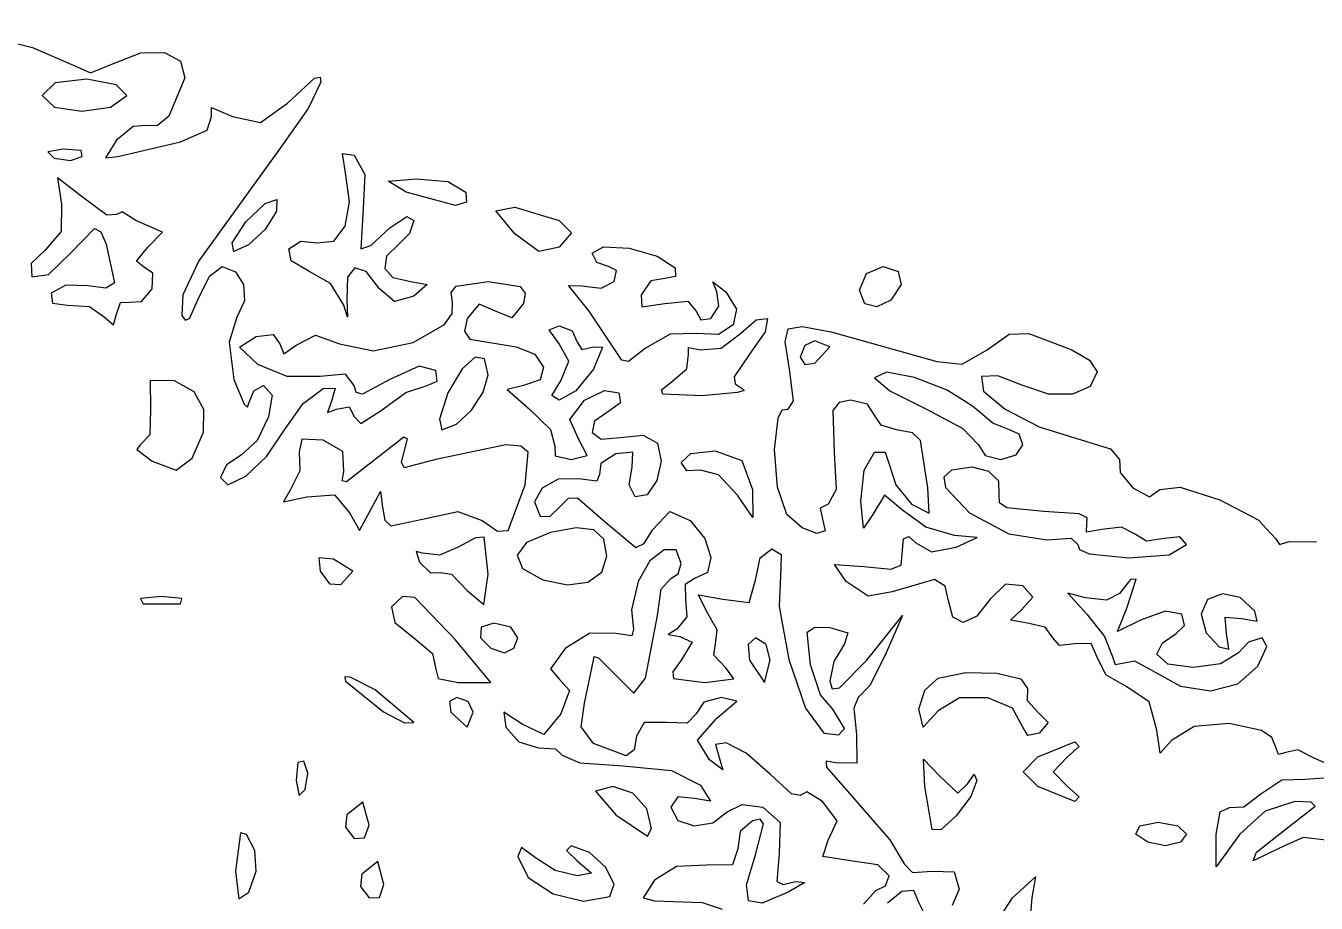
# Model space of a CAD drawing. Extents: x 0 to 282, y 0 to 282.
# Drawn here: x 150.25 to 180.88, y 20.16 to 40.99 of the extents above; entities that cross this region are included whole.
import ezdxf

# ---------------------------------------------------------------- set-up
doc = ezdxf.new("R2010")
doc.units = 0

msp = doc.modelspace()

# ---------------------------------------------------------------- linework, layer by layer
at = {"layer": 'Layer 1'}
for p, q in [((148.343073, 40.992517), (150.406825, 40.476579)), ((150.406825, 40.476579), (151.412243, 40.040016)), ((152.364744, 40.110571), (152.981003, 40.353106)), ((152.981003, 40.353106), (153.537732, 40.357516)), ((153.537732, 40.357516), (153.922481, 40.150259)), ((153.922481, 40.150259), (154.022804, 39.757793)), ((151.412243, 40.040016), (151.78266, 39.876856)), ((151.78266, 39.876856), (152.364744, 40.110571)), ((150.940268, 39.634562), (150.635999, 39.3347)), ((151.694329, 39.722756), (150.940268, 39.634562)), ((152.395476, 39.594874), (151.694329, 39.722756)), ((152.64683, 39.3347), (152.395476, 39.594874)), ((154.022804, 39.757793), (153.643568, 38.849389)), ((156.456976, 39.15807), (157.098593, 39.745667)), ((157.250728, 39.65196), (156.953071, 39.029086)), ((157.098593, 39.745667), (157.233365, 39.774468)), ((157.233365, 39.774468), (157.250728, 39.65196)), ((150.635999, 39.3347), (150.636, 39.3347)), ((150.636, 39.3347), (150.925389, 39.056887)), ((152.258228, 39.056887), (152.64683, 39.3347)), ((150.925389, 39.056887), (151.575272, 38.964283)), ((151.575272, 38.964283), (152.258228, 39.056887)), ((154.657807, 38.84057), (154.653398, 39.052237)), ((154.653398, 39.052237), (155.151696, 38.84057)), ((155.817565, 38.69505), (156.456976, 39.15807)), ((156.953071, 39.029086), (156.245309, 38.02918)), ((153.105581, 38.628903), (152.792491, 38.598035)), ((153.36796, 38.616775), (153.105581, 38.628903)), ((153.643568, 38.849389), (153.36796, 38.616775)), ((154.551974, 38.51425), (154.657807, 38.84057)), ((155.151696, 38.84057), (155.817565, 38.69505)), ((152.792491, 38.598035), (152.400025, 38.276125)), ((153.916973, 38.240847), (154.551974, 38.51425)), ((151.129667, 38.064767), (150.772479, 37.998621)), ((150.772479, 37.998621), (150.918, 37.8531)), ((151.55741, 38.029489), (151.129667, 38.064767)), ((151.588278, 37.888378), (151.55741, 38.029489)), ((152.400025, 38.276125), (152.139852, 37.857202)), ((152.435303, 37.888069), (153.916973, 38.240847)), ((156.245309, 38.02918), (154.357948, 35.409805)), ((150.918, 37.8531), (151.306056, 37.791364)), ((150.918, 37.8531), (150.918, 37.8531)), ((151.306056, 37.791364), (151.588278, 37.888378)), ((152.139852, 37.857202), (152.435303, 37.888069)), ((157.832903, 37.499993), (157.766757, 37.963014)), ((157.766757, 37.963014), (158.04457, 37.923327)), ((158.04457, 37.923327), (158.295924, 37.460306)), ((151.624166, 36.900614), (151.002395, 37.385683)), ((151.002395, 37.385683), (151.094999, 36.759503)), ((157.931571, 36.809318), (157.832903, 37.499993)), ((158.295924, 37.460306), (158.256237, 36.653327)), ((158.846574, 37.305961), (159.525672, 37.358878)), ((159.278727, 37.041378), (158.846574, 37.305961)), ((159.525672, 37.358878), (160.266504, 37.292732)), ((160.266504, 37.292732), (160.689842, 37.041378)), ((152.170972, 36.494919), (151.624166, 36.900614)), ((155.469025, 36.335823), (155.932046, 36.772386)), ((155.932046, 36.772386), (156.209859, 36.86499)), ((156.209859, 36.86499), (156.201039, 36.591587)), ((157.828493, 36.234399), (157.931571, 36.809318)), ((160.447302, 36.723878), (159.278727, 37.041378)), ((160.712437, 36.803253), (160.447302, 36.723878)), ((160.689837, 37.041378), (160.712437, 36.803253)), ((160.689842, 37.041378), (160.689837, 37.041378)), ((151.095, 36.7595), (151.08618, 36.106861)), ((151.094999, 36.759503), (151.095, 36.7595)), ((152.400278, 36.512558), (152.170972, 36.494919)), ((152.536979, 36.574294), (152.400278, 36.512558)), ((152.858889, 36.371447), (152.536979, 36.574294)), ((156.201039, 36.591587), (155.927637, 36.159434)), ((158.256237, 36.653323), (158.20332, 35.696413)), ((158.256237, 36.653327), (158.256237, 36.653323)), ((158.891237, 36.194712), (159.292522, 36.468115)), ((159.292522, 36.468115), (159.455682, 36.371101)), ((161.404514, 36.595997), (161.854307, 36.688601)), ((161.854307, 36.053601), (161.404514, 36.595997)), ((161.854307, 36.688601), (162.912637, 36.371101)), ((151.306667, 35.595335), (151.875521, 36.177419)), ((151.875521, 36.177419), (152.026003, 36.101351)), ((153.493889, 36.089225), (152.858889, 36.371447)), ((155.142705, 35.837524), (155.469025, 36.335823)), ((155.927637, 36.159434), (155.530761, 35.789017)), ((155.927637, 36.159434), (155.927637, 36.159434)), ((157.560051, 35.877762), (157.828493, 36.234399)), ((158.43483, 35.775238), (158.891237, 36.194712)), ((159.455682, 36.371101), (159.358668, 36.06242)), ((162.912637, 36.371101), (163.203679, 36.080059)), ((162.912637, 36.371101), (162.912637, 36.371101)), ((151.08618, 36.106861), (150.706944, 35.66589)), ((152.026003, 36.101351), (152.153334, 35.807002)), ((153.141111, 35.736447), (153.493889, 36.089225)), ((156.492347, 35.700822), (156.774569, 35.877211)), ((156.774569, 35.877211), (157.162625, 35.841933)), ((157.162625, 35.841933), (157.560051, 35.877762)), ((159.358668, 36.06242), (159.102904, 35.806656)), ((162.423158, 35.630267), (161.854307, 36.053601)), ((163.203679, 36.080059), (162.912637, 35.736101)), ((150.706944, 35.66589), (150.376215, 35.34839)), ((150.78191, 35.088216), (151.306667, 35.595335)), ((152.153334, 35.807002), (152.351771, 34.889778)), ((152.876528, 35.401308), (153.141111, 35.736447)), ((155.186803, 35.630267), (155.142705, 35.837524)), ((155.530761, 35.789017), (155.186803, 35.630267)), ((156.549673, 35.40978), (156.492347, 35.700822)), ((158.20332, 35.696413), (158.43483, 35.775238)), ((159.102904, 35.806656), (158.809657, 35.520024)), ((162.912637, 35.736101), (162.423158, 35.630267)), ((163.688675, 35.594992), (163.957667, 35.74823)), ((163.803327, 35.370096), (163.688675, 35.594992)), ((163.957667, 35.74823), (164.570618, 35.709644)), ((164.570618, 35.709644), (165.236488, 35.525538)), ((150.376215, 35.34839), (150.389444, 35.03089)), ((153.035278, 35.277836), (152.876528, 35.401308)), ((153.260174, 35.119085), (153.035278, 35.277836)), ((154.357948, 35.409805), (153.973199, 34.606132)), ((154.609298, 35.048203), (154.90475, 35.277508)), ((154.90475, 35.277508), (155.222802, 35.154587)), ((156.950958, 35.171655), (156.549673, 35.40978)), ((158.057799, 35.246621), (157.885268, 35.021173)), ((158.329548, 35.161183), (158.057799, 35.246621)), ((158.809657, 35.520024), (158.767764, 35.233392)), ((158.767764, 35.233392), (158.963997, 35.012906)), ((164.076731, 35.277492), (163.803327, 35.370096)), ((164.266349, 35.180478), (164.076731, 35.277492)), ((165.236488, 35.525538), (165.664235, 35.242214)), ((165.664235, 35.242214), (165.664237, 35.242212)), ((165.664237, 35.242212), (165.673056, 35.039364)), ((170.202019, 35.11433), (170.603304, 35.27749)), ((170.603304, 35.27749), (170.960491, 35.158427)), ((150.389444, 35.03089), (150.78191, 35.088216)), ((153.246945, 34.748669), (153.260174, 35.119085)), ((154.340305, 34.501396), (154.609298, 35.048203)), ((155.222802, 35.154587), (155.411869, 34.849764)), ((157.480125, 34.871794), (156.950958, 35.171655)), ((157.885268, 35.021173), (157.86818, 34.501377)), ((158.644292, 34.748322), (158.329548, 35.161183)), ((158.963997, 35.012906), (159.385126, 34.924711)), ((159.385126, 34.924711), (159.777591, 34.854155)), ((160.465418, 34.810067), (161.219481, 34.924719)), ((161.219481, 34.924719), (161.986773, 34.805657)), ((163.90916, 34.765964), (164.217842, 34.924714)), ((164.217842, 34.924714), (164.266349, 35.180478)), ((165.082152, 34.933531), (164.852847, 34.607211)), ((165.417292, 34.995267), (165.082152, 34.933531)), ((165.673056, 35.039364), (165.417292, 34.995267)), ((170.038859, 34.713045), (170.202019, 35.11433)), ((170.960491, 35.158427), (171.026638, 34.854156)), ((151.196423, 34.836863), (150.848055, 34.642835)), ((150.848055, 34.642835), (150.883333, 34.40912)), ((151.73, 34.819224), (151.196423, 34.836863)), ((152.148373, 34.765203), (151.73, 34.819224)), ((152.351771, 34.889778), (152.148373, 34.765203)), ((152.995591, 34.444398), (153.246945, 34.748669)), ((155.411869, 34.849764), (155.435571, 34.458951)), ((157.797625, 34.360266), (157.480125, 34.871794)), ((158.99707, 34.448461), (158.644292, 34.748322)), ((159.777591, 34.854155), (159.455681, 34.571933)), ((160.341395, 34.656829), (160.465418, 34.810067)), ((160.372814, 34.43083), (160.341395, 34.656829)), ((161.986773, 34.805657), (162.102528, 34.641946)), ((162.102528, 34.641946), (162.066148, 34.395552)), ((163.618119, 34.219158), (163.133049, 34.82329)), ((163.133049, 34.82329), (163.44173, 34.818881)), ((163.44173, 34.818881), (163.90916, 34.765964)), ((166.652015, 34.677766), (166.55941, 34.915891)), ((166.55941, 34.915891), (166.863682, 34.677766)), ((166.700522, 34.333807), (166.652015, 34.677766)), ((166.863682, 34.677766), (167.120548, 34.265457)), ((170.163433, 34.392788), (170.038859, 34.713045)), ((171.026637, 34.854156), (170.782999, 34.47988)), ((171.026638, 34.854156), (171.026637, 34.854156)), ((150.883333, 34.40912), (151.236111, 34.360613)), ((151.236111, 34.360613), (151.756459, 34.325335)), ((151.756459, 34.325335), (152.118056, 34.078391)), ((152.400278, 34.148947), (152.492882, 34.42235)), ((152.492882, 34.42235), (152.717778, 34.431169)), ((152.717778, 34.431169), (152.995591, 34.444398)), ((153.973199, 34.606132), (153.952249, 34.11334)), ((154.133048, 34.042785), (154.340305, 34.501396)), ((155.435571, 34.458951), (155.257528, 34.078058)), ((157.885819, 34.073634), (157.797625, 34.360266)), ((157.86818, 34.501377), (157.885819, 34.073634)), ((159.455681, 34.571933), (158.99707, 34.448461)), ((160.37192, 34.164111), (160.372814, 34.43083)), ((161.007814, 34.382323), (160.725592, 34.042774)), ((161.39587, 34.219163), (161.007814, 34.382323)), ((162.066148, 34.395552), (161.783925, 34.056004)), ((164.852847, 34.607211), (164.870486, 34.316169)), ((164.870486, 34.316169), (165.417292, 34.395544)), ((165.417292, 34.395544), (165.959688, 34.45287)), ((165.959688, 34.45287), (166.158126, 34.219155)), ((166.510904, 34.042766), (166.700522, 34.333807)), ((170.453372, 34.320579), (170.163433, 34.392788)), ((170.782999, 34.47988), (170.453372, 34.320579)), ((152.118056, 34.078391), (152.325313, 33.888773)), ((152.325313, 33.888773), (152.400278, 34.148947)), ((153.952249, 34.11334), (154.027766, 34.005302)), ((154.027766, 34.005302), (154.133048, 34.042785)), ((155.257528, 34.078058), (155.076729, 33.482746)), ((160.187058, 33.90442), (160.37192, 34.164111)), ((160.725592, 34.042774), (160.664407, 33.739606)), ((161.783925, 34.056004), (161.39587, 34.219163)), ((164.394231, 33.054988), (163.618119, 34.219158)), ((166.158126, 34.219155), (166.268369, 34.011898)), ((166.268369, 34.011898), (166.510904, 34.042766)), ((167.120548, 34.265457), (167.040071, 33.892836)), ((167.21686, 33.689989), (167.587277, 34.011898)), ((167.587277, 34.011898), (167.85186, 34.042767)), ((167.85186, 34.042767), (167.798943, 33.725267)), ((159.442366, 33.47392), (160.187058, 33.90442)), ((160.664407, 33.739606), (160.791738, 33.548885)), ((162.674269, 33.773777), (162.912394, 33.866381)), ((162.912394, 33.443047), (162.674269, 33.773777)), ((162.912394, 33.866381), (163.216665, 33.751729)), ((163.216665, 33.751729), (163.335728, 33.478325)), ((167.040071, 33.892836), (166.69501, 33.665735)), ((167.798943, 33.725267), (167.428526, 33.1961)), ((168.27727, 33.492114), (168.345621, 33.800243)), ((168.345621, 33.800243), (168.678555, 33.850404)), ((168.678555, 33.850404), (169.368677, 33.725278)), ((169.368677, 33.725278), (171.873397, 33.019722)), ((155.076729, 33.482746), (155.186973, 32.596388)), ((155.323677, 33.363678), (155.716143, 33.619441)), ((155.716143, 33.619441), (156.117428, 33.663539)), ((156.117428, 33.663539), (156.280588, 33.443052)), ((156.280588, 33.443052), (156.368782, 33.200518)), ((156.368782, 33.200518), (156.668644, 33.407775)), ((156.668644, 33.407775), (157.127256, 33.650309)), ((157.127256, 33.650309), (157.691704, 33.443052)), ((157.691704, 33.443052), (158.492621, 33.274932)), ((158.492621, 33.274932), (159.442366, 33.47392)), ((160.791738, 33.548885), (161.889762, 33.372496)), ((163.141699, 33.028533), (162.912394, 33.443047)), ((163.335727, 33.478325), (163.450379, 33.306346)), ((163.335728, 33.478325), (163.335727, 33.478325)), ((165.545173, 33.672349), (164.958676, 33.33721)), ((166.158126, 33.689988), (165.545173, 33.672349)), ((166.69501, 33.665735), (166.158126, 33.689988)), ((166.753838, 33.337211), (167.21686, 33.689989)), ((168.380899, 32.843333), (168.27727, 33.492114)), ((168.738243, 33.399303), (168.628, 33.1259)), ((168.980778, 33.513956), (168.738243, 33.399303)), ((169.333556, 33.372845), (168.980778, 33.513956)), ((173.072847, 33.301944), (173.593195, 33.667951)), ((173.593195, 33.667951), (174.060625, 33.69)), ((174.060625, 33.69), (175.083685, 33.301944)), ((155.751421, 32.949163), (155.323677, 33.363678)), ((160.915228, 33.125869), (160.609303, 32.851363)), ((161.135163, 33.082874), (160.915228, 33.125869)), ((161.889762, 33.372496), (162.334042, 33.199415)), ((162.334042, 33.199415), (162.533582, 32.887427)), ((163.450379, 33.306346), (163.723783, 33.372492)), ((163.723783, 33.372492), (163.935449, 33.359263)), ((163.935449, 33.359263), (163.723783, 32.843325)), ((164.958676, 33.33721), (164.557391, 33.024119)), ((165.942449, 32.847731), (165.982137, 33.1961)), ((165.982137, 33.1961), (165.977727, 33.35485)), ((165.977727, 33.35485), (166.264359, 33.301933)), ((166.264359, 33.301933), (166.753838, 33.337211)), ((167.428527, 33.1961), (167.062519, 32.658113)), ((167.428526, 33.1961), (167.428527, 33.1961)), ((168.628, 33.1259), (168.738243, 32.949511)), ((168.628, 33.1259), (168.628, 33.1259)), ((168.980778, 32.984789), (169.333556, 33.372845)), ((172.47312, 32.962395), (173.072847, 33.301944)), ((175.083685, 33.301944), (175.502609, 33.050589)), ((156.452569, 32.662532), (155.751421, 32.949163)), ((159.583472, 32.913886), (158.891147, 32.596385)), ((159.984757, 32.808052), (159.583472, 32.913886)), ((160.011215, 32.552288), (159.984757, 32.808052)), ((160.609303, 32.851363), (160.266998, 32.279201)), ((161.219499, 32.702535), (161.135163, 33.082874)), ((162.533582, 32.887427), (162.455309, 32.588668)), ((162.947671, 32.561102), (163.141699, 33.028533)), ((163.723783, 32.843325), (163.304858, 32.327387)), ((164.557391, 33.024119), (164.394231, 33.054988)), ((165.558803, 32.525822), (165.942449, 32.847731)), ((168.469093, 32.089269), (168.380899, 32.843333)), ((168.738243, 32.949511), (168.980778, 32.984789)), ((171.873397, 33.019722), (172.47312, 32.962395)), ((175.502609, 33.050589), (175.683408, 32.772777)), ((153.775444, 32.561383), (153.20218, 32.570202)), ((153.20218, 32.570202), (153.210999, 31.891105)), ((154.243426, 32.304514), (153.775444, 32.561383)), ((155.186973, 32.596388), (155.429507, 32.009895)), ((157.233091, 32.666941), (156.452569, 32.662532)), ((157.837223, 32.719858), (157.233091, 32.666941)), ((158.04448, 32.455274), (157.837223, 32.719858)), ((158.891147, 32.596385), (158.242917, 32.248017)), ((159.77309, 32.455274), (160.011215, 32.552288)), ((161.108154, 32.290225), (161.219499, 32.702535)), ((162.455309, 32.588668), (162.066151, 32.455273)), ((162.731595, 32.212734), (162.947671, 32.561102)), ((165.337211, 32.352189), (165.558803, 32.525822)), ((167.062519, 32.658113), (167.086222, 32.491646)), ((167.086222, 32.491646), (167.252138, 32.384711)), ((170.676425, 32.765393), (170.391999, 32.632)), ((170.391999, 32.632), (170.392, 32.632)), ((170.392, 32.632), (170.758007, 32.327729)), ((171.344497, 32.640818), (170.676425, 32.765393)), ((172.118402, 32.344265), (171.344497, 32.640818)), ((173.319795, 32.680173), (172.93174, 32.666944)), ((172.93174, 32.666944), (172.982451, 32.321332)), ((173.919518, 32.455277), (173.319795, 32.680173)), ((175.683408, 32.772777), (175.516941, 32.425511)), ((154.476591, 31.882281), (154.243426, 32.304514)), ((155.539751, 32.031943), (155.663223, 32.322986)), ((155.663223, 32.322986), (155.892529, 32.455277)), ((155.892529, 32.455277), (156.09262, 32.225972)), ((156.09262, 32.225972), (156.011591, 31.705624)), ((156.831805, 32.023121), (157.303646, 32.384718)), ((157.303646, 32.384718), (157.594687, 32.389128)), ((157.594687, 32.389128), (157.515313, 32.102496)), ((158.092435, 32.283846), (158.04448, 32.455274)), ((158.242917, 32.248017), (158.092435, 32.283846)), ((158.67948, 31.855551), (159.265973, 32.287705)), ((159.265973, 32.287705), (159.77309, 32.455274)), ((160.267, 32.2792), (160.064153, 31.653019)), ((160.266998, 32.279201), (160.267, 32.2792)), ((160.831444, 31.864686), (161.108154, 32.290225)), ((162.066151, 32.455273), (161.673685, 32.358259)), ((161.673685, 32.358259), (162.207262, 31.890828)), ((162.912394, 32.102491), (162.731595, 32.212734)), ((163.304858, 32.327387), (162.912394, 32.102491)), ((163.512541, 32.102495), (163.984381, 32.336211)), ((163.984381, 32.336211), (164.32393, 32.278884)), ((164.32393, 32.278884), (164.363617, 32.040759)), ((165.373591, 32.248009), (165.337211, 32.352189)), ((166.299637, 32.208322), (165.373591, 32.248009)), ((167.146304, 32.283287), (166.299637, 32.208322)), ((167.301747, 32.332345), (167.146304, 32.283287)), ((167.252138, 32.384711), (167.301747, 32.332345)), ((170.758007, 32.327729), (171.62672, 31.891166)), ((172.720329, 31.961722), (172.118402, 32.344265)), ((172.982451, 32.321332), (173.496184, 31.886423)), ((174.522548, 32.246917), (173.919518, 32.455277)), ((175.092505, 32.243609), (174.522548, 32.246917)), ((175.516941, 32.425511), (175.092505, 32.243609)), ((153.211, 31.8911), (153.193361, 31.282558)), ((153.210999, 31.891105), (153.211, 31.8911)), ((154.465015, 31.340987), (154.476591, 31.882281)), ((155.429507, 32.009895), (155.509434, 31.936583)), ((155.509434, 31.936583), (155.539751, 32.031943)), ((156.386423, 31.39694), (156.831805, 32.023121)), ((157.515313, 32.102496), (157.409479, 31.811455)), ((157.409479, 31.811455), (157.621146, 31.890829)), ((157.621146, 31.890829), (157.925417, 31.948156)), ((157.925417, 31.948156), (158.04448, 31.71444)), ((160.47536, 31.531752), (160.831444, 31.864686)), ((162.207262, 31.890828), (162.705561, 31.410169)), ((163.164173, 31.643884), (163.512541, 32.102495)), ((164.363617, 32.040759), (164.112263, 31.85555)), ((168.106945, 31.678065), (168.206646, 31.875813)), ((168.206646, 31.875813), (168.345621, 31.890832)), ((168.345621, 31.890832), (168.469093, 32.089269)), ((169.553334, 32.048477), (169.408365, 31.855552)), ((169.827288, 32.102497), (169.553334, 32.048477)), ((170.228573, 32.005483), (169.827288, 32.102497)), ((170.391733, 31.749719), (170.228573, 32.005483)), ((171.62672, 31.891166), (172.495434, 31.428145)), ((173.200989, 31.560437), (172.720329, 31.961722)), ((173.496184, 31.886423), (174.300959, 31.471357)), ((156.011591, 31.705624), (155.738739, 31.145588)), ((158.04448, 31.71444), (158.20323, 31.546871)), ((158.20323, 31.546871), (158.67948, 31.855551)), ((160.064153, 31.653019), (160.125889, 31.397255)), ((163.37143, 31.185272), (163.164173, 31.643884)), ((163.749012, 31.602543), (163.693339, 31.339613)), ((164.112263, 31.85555), (163.749012, 31.602543)), ((168.023711, 30.929515), (168.106945, 31.678065)), ((169.408365, 31.855552), (169.439232, 30.867777)), ((170.550484, 31.507184), (170.391733, 31.749719)), ((173.602274, 31.397277), (173.200989, 31.560437)), ((153.193361, 31.282558), (152.964055, 31.044433)), ((154.198778, 30.726933), (154.465015, 31.340987)), ((155.970803, 30.774067), (156.386423, 31.39694)), ((160.125889, 31.397255), (160.47536, 31.531752)), ((162.705561, 31.410169), (162.806985, 31.008883)), ((163.693339, 31.339613), (163.908864, 31.175902)), ((164.359208, 31.22055), (164.906014, 31.269057)), ((164.906014, 31.269057), (165.241153, 31.079439)), ((170.9209, 31.396941), (170.550484, 31.507184)), ((171.295727, 31.326385), (170.9209, 31.396941)), ((171.485345, 31.149996), (171.295727, 31.326385)), ((172.495434, 31.428145), (172.86144, 31.044499)), ((173.82717, 31.300263), (173.602274, 31.397277)), ((173.919774, 31.044499), (173.82717, 31.300263)), ((174.300959, 31.471357), (175.2248, 31.185274)), ((152.964055, 31.044433), (152.88027, 30.92978)), ((155.738739, 31.145588), (155.363362, 30.797217)), ((156.796329, 31.181191), (156.739002, 30.868101)), ((157.303447, 31.150323), (156.796329, 31.181191)), ((157.775287, 30.88574), (157.303447, 31.150323)), ((159.221677, 31.225288), (158.53817, 30.691711)), ((159.307116, 31.182845), (159.221677, 31.225288)), ((159.243726, 30.938656), (159.307116, 31.182845)), ((161.64262, 31.044489), (159.98456, 30.691711)), ((161.997051, 31.009763), (161.64262, 31.044489)), ((162.176196, 30.87251), (161.997051, 31.009763)), ((162.806985, 31.008883), (162.815804, 30.783988)), ((163.574277, 30.792807), (163.37143, 31.185272)), ((163.908864, 31.175902), (164.359208, 31.22055)), ((165.241153, 31.079439), (165.332103, 30.657759)), ((171.661734, 30.021106), (171.485345, 31.149996)), ((172.86144, 31.044499), (173.02019, 30.788735)), ((173.761024, 30.801964), (173.919774, 31.044499)), ((175.2248, 31.185274), (175.996501, 30.951558)), ((175.996501, 30.951558), (176.212578, 30.691385)), ((152.88027, 30.92978), (153.246277, 30.656377)), ((153.246277, 30.656377), (153.815132, 30.440301)), ((153.815132, 30.440301), (154.198778, 30.726933)), ((155.363362, 30.797217), (155.010584, 30.572322)), ((155.469195, 30.303328), (155.970803, 30.774067)), ((156.739002, 30.868101), (156.739, 30.8681)), ((156.739, 30.8681), (156.752229, 30.427127)), ((157.797336, 30.409489), (157.775287, 30.88574)), ((158.53817, 30.691711), (157.863482, 30.166954)), ((159.166005, 30.63218), (159.243726, 30.938656)), ((159.98456, 30.691711), (159.230497, 30.497684)), ((162.101231, 30.091988), (162.176196, 30.87251)), ((162.815804, 30.783988), (163.195041, 30.691383)), ((163.195041, 30.691383), (163.574277, 30.792807)), ((164.253374, 30.832495), (163.900596, 30.59878)), ((164.659069, 30.872183), (164.253374, 30.832495)), ((164.64143, 30.514995), (164.659069, 30.872183)), ((165.332103, 30.657759), (165.227924, 30.193084)), ((165.804393, 30.620832), (166.038108, 30.841319)), ((166.038108, 30.841319), (166.615782, 30.903054)), ((166.615782, 30.903054), (167.241962, 30.669339)), ((167.241962, 30.669339), (167.497727, 29.985831)), ((168.092613, 30.035444), (168.023711, 30.929515)), ((169.439232, 30.867777), (169.487739, 29.985833)), ((170.153608, 30.444435), (170.391733, 30.867773)), ((170.391733, 30.867773), (170.647498, 30.872182)), ((170.647498, 30.872182), (170.744511, 30.585551)), ((173.02019, 30.788735), (173.390607, 30.691721)), ((173.390607, 30.691721), (173.761024, 30.801964)), ((176.212578, 30.691385), (176.225807, 30.382704)), ((155.010584, 30.572322), (154.869473, 30.26805)), ((156.752229, 30.427127), (156.527333, 29.986155)), ((157.759302, 30.190657), (157.797336, 30.409489)), ((159.230497, 30.497684), (159.166005, 30.63218)), ((163.865318, 30.338606), (163.803582, 30.179856)), ((163.900596, 30.59878), (163.865318, 30.338606)), ((164.570875, 30.096072), (164.64143, 30.514995)), ((165.941094, 30.426805), (165.804393, 30.620832)), ((166.263004, 30.444443), (165.941094, 30.426805)), ((166.690747, 30.32979), (166.263004, 30.444443)), ((167.144949, 29.84472), (166.690747, 30.32979)), ((170.074233, 29.703603), (170.153608, 30.444435)), ((170.744511, 30.585551), (170.903262, 30.096071)), ((172.226, 30.4447), (172.037967, 30.275063)), ((172.226001, 30.444696), (172.226, 30.4447)), ((172.709969, 30.509739), (172.226001, 30.444696)), ((173.107946, 30.409418), (172.709969, 30.509739)), ((173.347174, 30.176805), (173.107946, 30.409418)), ((176.225807, 30.382704), (176.530078, 30.021107)), ((154.869473, 30.26805), (155.046964, 30.097174)), ((155.046964, 30.097174), (155.469195, 30.303328)), ((157.863482, 30.166954), (157.759302, 30.190657)), ((161.695533, 29.007196), (162.101231, 30.091988)), ((162.885808, 30.228915), (162.502712, 30.016697)), ((163.371429, 30.232773), (162.885808, 30.228915)), ((163.803582, 30.179856), (163.371429, 30.232773)), ((164.711986, 29.809439), (164.570875, 30.096072)), ((165.227924, 30.193084), (164.998067, 29.854086)), ((168.310343, 29.386112), (168.092613, 30.035444)), ((170.903262, 30.096071), (171.273678, 29.63305)), ((172.037967, 30.275063), (172.077723, 30.026878)), ((172.077723, 30.026878), (172.653742, 29.430461)), ((173.354891, 29.844973), (173.347174, 30.176805)), ((177.165078, 29.985829), (177.654558, 30.037092)), ((177.654558, 30.037092), (178.59383, 29.734474)), ((156.527333, 29.986155), (156.364173, 29.686294)), ((156.364173, 29.686294), (156.915389, 29.809766)), ((156.915389, 29.809766), (157.572439, 29.853863)), ((157.572439, 29.853863), (157.938449, 29.42171)), ((158.432338, 29.492266), (158.666053, 29.937648)), ((158.666053, 29.937648), (158.71456, 29.562821)), ((162.502712, 30.016697), (162.324669, 29.692031)), ((162.948095, 29.597773), (163.133304, 29.780226)), ((163.133304, 29.780226), (163.34497, 29.787391)), ((163.34497, 29.787391), (164.006425, 29.209717)), ((164.998067, 29.854086), (164.711986, 29.809439)), ((167.506546, 29.319963), (167.144949, 29.84472)), ((167.497727, 29.985831), (167.506546, 29.319963)), ((167.497727, 29.985831), (167.497727, 29.985831)), ((169.487739, 29.985833), (169.298121, 29.633057)), ((170.629858, 29.849123), (170.356455, 29.386103)), ((171.062011, 29.491936), (170.629858, 29.849123)), ((171.692602, 29.416973), (171.661734, 30.021106)), ((173.361502, 29.665276), (173.354891, 29.844973)), ((176.530078, 30.021107), (176.926953, 29.80503)), ((176.926953, 29.80503), (177.165078, 29.985829)), ((178.59383, 29.734474), (179.506643, 29.266491)), ((157.938449, 29.42171), (158.172165, 29.007196)), ((158.172165, 29.007196), (158.432338, 29.492266)), ((158.71456, 29.562821), (158.76913, 29.255794)), ((159.667061, 29.280599), (160.504908, 29.461398)), ((160.504908, 29.461398), (161.078171, 29.245321)), ((162.324669, 29.692031), (162.454206, 29.350828)), ((162.687921, 29.342009), (162.948095, 29.597773)), ((165.135315, 29.033328), (165.5366, 29.456662)), ((165.5366, 29.456662), (166.01726, 29.244995)), ((169.298121, 29.633057), (169.108503, 29.536043)), ((169.108503, 29.536043), (169.15701, 29.280279)), ((170.135969, 29.068603), (170.074233, 29.703603)), ((171.613224, 29.08624), (171.062011, 29.491936)), ((171.273678, 29.63305), (171.692602, 29.416973)), ((172.653742, 29.430461), (173.580336, 28.926649)), ((173.540095, 29.545111), (173.361502, 29.665276)), ((174.413221, 29.456917), (173.540095, 29.545111)), ((175.255482, 29.40841), (174.413221, 29.456917)), ((158.76913, 29.255794), (158.912998, 29.117439)), ((158.912998, 29.117439), (159.667061, 29.280599)), ((161.078171, 29.245321), (161.446383, 28.99066)), ((162.454206, 29.350828), (162.687921, 29.342009)), ((164.006425, 29.209717), (164.72962, 28.605585)), ((166.01726, 29.244995), (166.36618, 28.821663)), ((168.68076, 29.071919), (168.310343, 29.386112)), ((169.15701, 29.280279), (169.223156, 28.999159)), ((170.356455, 29.386103), (170.135969, 29.068603)), ((175.440139, 29.31305), (175.255482, 29.40841)), ((175.427462, 28.971848), (175.436281, 29.174695)), ((175.436281, 29.174695), (175.440139, 29.31305)), ((179.506643, 29.266491), (179.916748, 28.821659)), ((160.921899, 28.8385), (160.513999, 28.610299)), ((161.131361, 28.848422), (160.921899, 28.8385)), ((161.219555, 27.975299), (161.131361, 28.848422)), ((161.446383, 28.99066), (161.695533, 29.007196)), ((162.701, 28.9631), (162.132697, 28.72718)), ((162.701001, 28.9631), (162.701, 28.9631)), ((163.312301, 29.073343), (162.701001, 28.9631)), ((163.72847, 29.024836), (163.312301, 29.073343)), ((163.966044, 28.80435), (163.72847, 29.024836)), ((164.041561, 28.398655), (163.966044, 28.80435)), ((164.92916, 28.69874), (165.135315, 29.033328)), ((166.36618, 28.821663), (166.50674, 28.371872)), ((169.024719, 28.93632), (168.68076, 29.071919)), ((169.223156, 28.999159), (169.024719, 28.93632)), ((171.02673, 28.186657), (171.084056, 28.808428)), ((171.084056, 28.808428), (171.210285, 28.866306)), ((171.210285, 28.866306), (171.379508, 28.715824)), ((172.296731, 28.892213), (171.613224, 29.08624)), ((172.830308, 28.843706), (172.296731, 28.892213)), ((172.332009, 28.609991), (172.830308, 28.843706)), ((173.580336, 28.926649), (174.48378, 28.78664)), ((174.48378, 28.78664), (175.065863, 28.826327)), ((175.065863, 28.826327), (175.224614, 28.680807)), ((175.789059, 29.033584), (175.427462, 28.971848)), ((176.256491, 29.086501), (175.789059, 29.033584)), ((176.565171, 28.927751), (176.256491, 29.086501)), ((176.851803, 28.755772), (176.565171, 28.927751)), ((177.270727, 28.821918), (176.851803, 28.755772)), ((177.641144, 28.857196), (177.270727, 28.821918)), ((177.799894, 28.680807), (177.641144, 28.857196)), ((179.916748, 28.821659), (180.009352, 28.680548)), ((159.667333, 28.469189), (159.512993, 28.508876)), ((159.512993, 28.508876), (159.596777, 28.257522)), ((160.514, 28.6103), (160.064208, 28.420682)), ((160.513999, 28.610299), (160.514, 28.6103)), ((162.132697, 28.72718), (161.911661, 28.425114)), ((164.72962, 28.605585), (164.92916, 28.69874)), ((165.400356, 28.552976), (165.061908, 28.286739)), ((165.685886, 28.548015), (165.400356, 28.552976)), ((165.806051, 28.222247), (165.685886, 28.548015)), ((167.684135, 28.363055), (167.957539, 28.574721)), ((167.957539, 28.574721), (168.182435, 28.43802)), ((171.379508, 28.715824), (171.749925, 28.504157)), ((171.749925, 28.504157), (172.332009, 28.609991)), ((175.224614, 28.680807), (175.258238, 28.556784)), ((175.258238, 28.556784), (175.493608, 28.455911)), ((177.389792, 28.429453), (177.799894, 28.680807)), ((180.009352, 28.680548), (180.234248, 28.751103)), ((180.234248, 28.751103), (180.891297, 28.737874)), ((157.5505, 28.328123), (157.206542, 28.358991)), ((157.206542, 28.358991), (157.233, 28.045901)), ((158.009112, 28.041491), (157.5505, 28.328123)), ((159.596777, 28.257522), (159.856951, 28.001758)), ((160.064208, 28.420682), (159.667333, 28.469189)), ((161.911661, 28.425114), (162.041197, 28.109818)), ((163.918639, 28.017765), (164.041561, 28.398655)), ((165.061908, 28.286739), (164.782991, 27.798913)), ((165.735495, 27.979712), (165.806051, 28.222247)), ((166.50674, 28.371872), (166.429018, 28.014686)), ((167.569483, 27.833887), (167.684135, 28.363055)), ((168.182435, 28.43802), (168.169206, 28.11611)), ((169.721451, 27.798601), (169.443639, 28.199886)), ((169.443639, 28.199886), (170.144785, 28.151379)), ((170.784195, 28.089643), (171.02673, 28.186657)), ((175.493608, 28.455911), (176.424064, 28.363307)), ((176.424064, 28.363307), (177.389792, 28.429453)), ((157.233, 28.045901), (157.233, 28.0459)), ((157.233, 28.0459), (157.453486, 27.741629)), ((157.726889, 27.7284), (158.009112, 28.041491)), ((159.856951, 28.001758), (160.090666, 28.010577)), ((160.090666, 28.010577), (160.35525, 27.970889)), ((160.35525, 27.970889), (160.725666, 27.587243)), ((161.118132, 27.252104), (161.219555, 27.975299)), ((162.041197, 28.109818), (162.524611, 27.83421)), ((163.587357, 27.785703), (163.918639, 28.017765)), ((165.559106, 27.869469), (165.735495, 27.979712)), ((166.429018, 28.014686), (166.123093, 27.869165)), ((168.169206, 28.11611), (168.130621, 27.206604)), ((170.144785, 28.151379), (170.784195, 28.089643)), ((157.453486, 27.741629), (157.726889, 27.7284)), ((160.725666, 27.587243), (161.118132, 27.252104)), ((162.524611, 27.83421), (163.103939, 27.719006)), ((163.103939, 27.719006), (163.587357, 27.785703)), ((164.783, 27.7989), (164.62425, 27.128622)), ((164.782991, 27.798913), (164.783, 27.7989)), ((165.241606, 26.987524), (165.33421, 27.613704)), ((165.33421, 27.613704), (165.559106, 27.869469)), ((166.123093, 27.869165), (165.898197, 27.728054)), ((165.898197, 27.728054), (165.911426, 27.375276)), ((167.419552, 27.300311), (167.569483, 27.833887)), ((170.241797, 27.450232), (169.721451, 27.798601)), ((171.816072, 27.842698), (170.815061, 27.551656)), ((172.070183, 27.690562), (171.816072, 27.842698)), ((172.155621, 27.339989), (172.070183, 27.690562)), ((173.504997, 27.732454), (173.143399, 27.375267)), ((173.919511, 27.692767), (173.504997, 27.732454)), ((174.153227, 27.423773), (173.919511, 27.692767)), ((176.473721, 27.843572), (176.212996, 27.516699)), ((176.389385, 27.163921), (176.605462, 27.856249)), ((176.605462, 27.856249), (176.473721, 27.843572)), ((153.458334, 27.446089), (152.968855, 27.397582)), ((152.968855, 27.397582), (153.035, 27.2697)), ((153.035, 27.2697), (153.916945, 27.2697)), ((153.035, 27.2697), (153.035, 27.2697)), ((153.952223, 27.397582), (153.458334, 27.446089)), ((153.916945, 27.2697), (153.952223, 27.397582)), ((159.187825, 27.445046), (158.925996, 27.199204)), ((159.486034, 27.41969), (159.187825, 27.445046)), ((160.442946, 26.423092), (159.486034, 27.41969)), ((165.911426, 27.375276), (165.937884, 26.956353)), ((166.405315, 27.093054), (166.215697, 27.48552)), ((166.215697, 27.48552), (166.793371, 27.375276)), ((166.793371, 27.375276), (167.419552, 27.300311)), ((170.815061, 27.551656), (170.241797, 27.450232)), ((172.255391, 26.948626), (172.155621, 27.339989)), ((173.143399, 27.375267), (172.825348, 26.972879)), ((173.884233, 27.128322), (174.153227, 27.423773)), ((175.401611, 27.410867), (174.982687, 27.52111)), ((174.982687, 27.52111), (175.436889, 27.022811)), ((175.89991, 27.35795), (175.401611, 27.410867)), ((176.213, 27.5167), (175.89991, 27.35795)), ((176.212996, 27.516699), (176.213, 27.5167)), ((178.301829, 27.371168), (178.153001, 27.022799)), ((178.655709, 27.507869), (178.301829, 27.371168)), ((179.075735, 27.419675), (178.655709, 27.507869)), ((179.423001, 27.093355), (179.075735, 27.419675)), ((158.925996, 27.199204), (158.926, 27.1992)), ((158.926, 27.1992), (159.005375, 26.828783)), ((164.62425, 27.128622), (164.677167, 26.67001)), ((164.959384, 25.505854), (165.241606, 26.987524)), ((166.656669, 26.652081), (166.405315, 27.093054)), ((168.130621, 27.206604), (168.363234, 25.946525)), ((170.215322, 25.928877), (171.061989, 26.987207)), ((171.061989, 26.987207), (170.638655, 26.034706)), ((172.825348, 26.972879), (172.503989, 26.828461)), ((173.62406, 26.876967), (173.884233, 27.128322)), ((175.436889, 27.022811), (175.855813, 26.489234)), ((176.164489, 26.612706), (176.389385, 27.163921)), ((177.293378, 27.097775), (176.706885, 26.881699)), ((177.694663, 27.02281), (177.293378, 27.097775)), ((177.756399, 26.753817), (177.694663, 27.02281)), ((178.153, 27.0228), (178.272063, 26.581828)), ((178.153001, 27.022799), (178.153, 27.0228)), ((179.475918, 26.85964), (179.423001, 27.093355)), ((159.005375, 26.828783), (159.455167, 26.458366)), ((161.056229, 26.714064), (161.043, 26.4583)), ((161.3605, 26.811078), (161.056229, 26.714064)), ((161.761785, 26.714064), (161.3605, 26.811078)), ((161.924945, 26.4583), (161.761785, 26.714064)), ((164.677167, 26.67001), (164.637479, 26.51126)), ((165.699759, 26.66972), (165.496912, 26.541839)), ((165.937884, 26.956353), (165.699759, 26.66972)), ((166.616982, 26.316942), (166.656669, 26.652081)), ((168.7998, 26.594746), (168.978945, 26.711053)), ((168.978945, 26.711053), (169.333377, 26.704989)), ((169.333377, 26.704989), (169.76112, 26.577107)), ((172.503989, 26.828461), (172.255391, 26.948626)), ((174.025344, 26.810822), (173.62406, 26.876967)), ((174.444269, 26.713808), (174.025344, 26.810822)), ((174.625067, 26.458044), (174.444269, 26.713808)), ((176.706885, 26.881699), (176.164489, 26.612706)), ((177.553552, 26.564199), (177.756399, 26.753817)), ((178.752723, 26.564188), (178.717445, 26.952244)), ((178.717445, 26.952244), (179.105501, 26.916966)), ((179.105501, 26.916966), (179.475918, 26.85964)), ((159.455167, 26.458366), (159.904959, 26.087949)), ((161.289613, 25.400032), (160.442946, 26.423092)), ((161.043, 26.4583), (161.285535, 26.215765)), ((161.043, 26.4583), (161.043, 26.4583)), ((161.832341, 26.215765), (161.924945, 26.4583)), ((163.640881, 26.572996), (163.054383, 26.211399)), ((164.253833, 26.564177), (163.640881, 26.572996)), ((164.637479, 26.51126), (164.253833, 26.564177)), ((165.496912, 26.541839), (165.770315, 26.493331)), ((165.770315, 26.493331), (166.065767, 26.35663)), ((166.065767, 26.35663), (165.805593, 25.928886)), ((167.569111, 26.458367), (167.392722, 26.299617)), ((167.824875, 26.299617), (167.569111, 26.458367)), ((168.874766, 25.823044), (168.7998, 26.594746)), ((169.76112, 26.577107), (169.686155, 26.316933)), ((174.783818, 26.281655), (174.625067, 26.458044)), ((175.855813, 26.489234), (176.036612, 26.035033)), ((177.231642, 26.343713), (177.553552, 26.564199)), ((178.272063, 26.581828), (178.576334, 26.246688)), ((178.81005, 26.193771), (178.752723, 26.564188)), ((179.277756, 26.361352), (179.035221, 26.105588)), ((179.599666, 26.458366), (179.277756, 26.361352)), ((179.7055, 26.255519), (179.599666, 26.458366)), ((159.904959, 26.087949), (159.984334, 25.717532)), ((161.285535, 26.215765), (161.607445, 26.105522)), ((161.607445, 26.105522), (161.832341, 26.215765)), ((163.054383, 26.211399), (162.706015, 25.721919)), ((166.581704, 26.047949), (166.616982, 26.316942)), ((166.863927, 25.752497), (166.581704, 26.047949)), ((167.392722, 26.299617), (167.428, 25.9292)), ((167.921889, 25.9292), (167.824875, 26.299617)), ((169.686155, 26.316933), (169.43039, 25.902419)), ((175.154234, 26.316933), (174.783818, 26.281655)), ((175.53788, 26.330162), (175.154234, 26.316933)), ((175.683401, 25.999433), (175.53788, 26.330162)), ((177.094941, 26.07031), (177.231642, 26.343713)), ((177.358422, 25.832736), (177.094941, 26.07031)), ((178.576334, 26.246688), (178.81005, 26.193771)), ((179.035221, 26.105588), (178.61299, 25.847068)), ((179.493833, 25.788088), (179.7055, 26.255519)), ((163.512994, 24.906127), (163.724661, 25.929187)), ((163.724661, 25.929187), (163.7423, 26.018484)), ((163.7423, 26.018484), (163.839314, 25.982103)), ((163.839314, 25.982103), (164.21855, 25.611687)), ((165.805593, 25.928886), (165.611013, 25.652728)), ((167.053545, 25.483504), (166.863927, 25.752497)), ((167.428, 25.9292), (167.780778, 25.400033)), ((167.428, 25.9292), (167.428, 25.9292)), ((167.780778, 25.400033), (167.921889, 25.9292)), ((168.363234, 25.946525), (168.754598, 24.792278)), ((169.112891, 25.108672), (168.874766, 25.823044)), ((169.43039, 25.902419), (169.333377, 25.434988)), ((169.562682, 25.271828), (170.215322, 25.928877)), ((170.638655, 26.034706), (170.281467, 25.329151)), ((175.890658, 25.580509), (175.683401, 25.999433)), ((176.036612, 26.035033), (176.107167, 25.827776)), ((176.107167, 25.827776), (176.283557, 25.858644)), ((176.283557, 25.858644), (176.570189, 25.91597)), ((176.570189, 25.91597), (176.989113, 25.682255)), ((177.959248, 25.75722), (177.358422, 25.832736)), ((178.61299, 25.847068), (177.959248, 25.75722)), ((179.023096, 25.364755), (179.493833, 25.788088)), ((157.947654, 25.527905), (157.824182, 25.536173)), ((157.824182, 25.536173), (157.833001, 25.435301)), ((157.833001, 25.435301), (157.833, 25.4353)), ((157.833, 25.4353), (158.736994, 24.703287)), ((158.538557, 25.223634), (157.947654, 25.527905)), ((159.984334, 25.717532), (160.037251, 25.492636)), ((160.037251, 25.492636), (160.513501, 25.400032)), ((162.706015, 25.721919), (162.913272, 25.470565)), ((162.913272, 25.470565), (163.155807, 25.210392)), ((164.21855, 25.611687), (164.681571, 25.148665)), ((164.681571, 25.148665), (164.959384, 25.505854)), ((165.611013, 25.652728), (165.624794, 25.492324)), ((165.624794, 25.492324), (166.370038, 25.399719)), ((166.370038, 25.399719), (167.053545, 25.483504)), ((169.333377, 25.434988), (169.391805, 25.249229)), ((171.586742, 25.214504), (171.908651, 25.505546)), ((171.908651, 25.505546), (172.561842, 25.635633)), ((172.561842, 25.635633), (173.297716, 25.620199)), ((173.297716, 25.620199), (173.868225, 25.485702)), ((173.868225, 25.485702), (174.025321, 25.258601)), ((176.388957, 25.293877), (175.890658, 25.580509)), ((176.989113, 25.682255), (177.658288, 25.311838)), ((159.45578, 24.447522), (158.538557, 25.223634)), ((160.513501, 25.400032), (161.289613, 25.400032)), ((163.155807, 25.210392), (162.94855, 24.659176)), ((169.391805, 25.249229), (169.562682, 25.271828)), ((170.281467, 25.329151), (170.003655, 25.046928)), ((171.45004, 24.764712), (171.586742, 25.214504)), ((174.025315, 25.258601), (174.016495, 24.976379)), ((174.025321, 25.258601), (174.025315, 25.258601)), ((176.913715, 24.941095), (176.388957, 25.293877)), ((177.658288, 25.311838), (178.373765, 25.206005)), ((178.373765, 25.206005), (179.023096, 25.364755)), ((160.479111, 25.047278), (160.302722, 24.950264)), ((160.302722, 24.950264), (160.338, 24.6945)), ((160.752514, 24.950264), (160.479111, 25.047278)), ((160.867167, 24.6945), (160.752514, 24.950264)), ((163.433619, 24.350501), (163.512994, 24.906127)), ((166.339632, 24.932585), (166.158833, 24.659182)), ((166.758556, 25.047238), (166.339632, 24.932585)), ((166.652723, 24.553349), (167.128973, 24.959043)), ((167.128973, 24.959043), (166.758556, 25.047238)), ((169.403933, 24.764714), (169.112891, 25.108672)), ((170.003655, 25.046928), (169.906641, 24.791164)), ((172.41632, 25.035912), (171.908651, 24.729434)), ((173.086045, 25.038116), (172.41632, 25.035912)), ((173.669781, 24.788966), (173.086045, 25.038116)), ((174.016495, 24.976379), (174.27226, 24.694156)), ((177.094513, 24.270817), (176.913715, 24.941095)), ((158.736994, 24.703287), (159.236947, 24.443113)), ((160.338, 24.6945), (160.726056, 24.341722)), ((160.338, 24.6945), (160.338, 24.6945)), ((160.726056, 24.341722), (160.867167, 24.6945)), ((162.031327, 24.412231), (161.599174, 24.694454)), ((161.599174, 24.694454), (161.643271, 24.341675)), ((162.94855, 24.659176), (162.542855, 24.165287)), ((166.158833, 24.659182), (165.951576, 24.434286)), ((166.194111, 24.033001), (166.652723, 24.553349)), ((168.754598, 24.792278), (169.192266, 24.20027)), ((169.686155, 24.306103), (169.403933, 24.764714)), ((169.906641, 24.791164), (169.968377, 24.164983)), ((171.547054, 24.336969), (171.45004, 24.764712)), ((171.908651, 24.729434), (171.547054, 24.336969)), ((173.919481, 24.341378), (173.669781, 24.788966)), ((174.27226, 24.694156), (174.514794, 24.447212)), ((159.236947, 24.443113), (159.45578, 24.447522)), ((161.643271, 24.341675), (161.951951, 23.988898)), ((162.542855, 24.165287), (162.031327, 24.412231)), ((163.724661, 23.953626), (163.433619, 24.350501)), ((164.92852, 24.447514), (164.747721, 24.130015)), ((165.453277, 24.447515), (164.92852, 24.447514)), ((165.951576, 24.434286), (165.453277, 24.447515)), ((169.545043, 24.160583), (169.686155, 24.306103)), ((174.034134, 24.138531), (173.919481, 24.341378)), ((174.514794, 24.447212), (174.307537, 24.200267)), ((177.178298, 23.72401), (177.094513, 24.270817)), ((177.981972, 24.359011), (177.447291, 24.023872)), ((178.814309, 24.429566), (177.981972, 24.359011)), ((179.5805, 24.261997), (178.814309, 24.429566)), ((179.825102, 24.097183), (179.5805, 24.261997)), ((161.951951, 23.988898), (162.419383, 23.847786)), ((164.500776, 23.658174), (163.724661, 23.953626)), ((164.747721, 24.130015), (164.687087, 23.799836)), ((166.476334, 23.565571), (166.194111, 24.033001)), ((166.873213, 23.971264), (166.62296, 23.927166)), ((166.62296, 23.927166), (166.723279, 23.565571)), ((167.348362, 23.72432), (166.873213, 23.971264)), ((169.192266, 24.20027), (169.545043, 24.160583)), ((169.968377, 24.164983), (169.972786, 23.485886)), ((174.307537, 24.200267), (174.034134, 24.138531)), ((174.272259, 23.635826), (175.154204, 23.988604)), ((175.154204, 23.988604), (175.251217, 23.878361)), ((177.447291, 24.023872), (177.178298, 23.72401)), ((179.916741, 23.882761), (179.825102, 24.097183)), ((162.419383, 23.847786), (162.820668, 23.825738)), ((162.820668, 23.825738), (162.983828, 23.671397)), ((162.983828, 23.671397), (163.402752, 23.495008)), ((164.687087, 23.799836), (164.500776, 23.658174)), ((167.922729, 23.212793), (167.348362, 23.72432)), ((173.9283, 23.283048), (174.272259, 23.635826)), ((174.977815, 23.635826), (174.633856, 23.283048)), ((175.251217, 23.878361), (174.977815, 23.635826)), ((174.977815, 23.635826), (174.977815, 23.635826)), ((179.987297, 23.693143), (179.916741, 23.882761)), ((180.163686, 23.74165), (179.987297, 23.693143)), ((180.445908, 23.803386), (180.163686, 23.74165)), ((180.833964, 23.600539), (180.445908, 23.803386)), ((181.208791, 23.437379), (180.833964, 23.600539)), ((156.704278, 23.499443), (156.669, 23.0717)), ((156.845389, 23.530311), (156.704278, 23.499443)), ((156.942403, 23.248089), (156.845389, 23.530311)), ((163.402752, 23.495008), (164.430218, 23.424452)), ((164.430218, 23.424452), (165.572337, 23.314209)), ((165.572337, 23.314209), (166.264668, 22.965841)), ((166.798244, 23.327446), (166.476334, 23.565571)), ((166.723279, 23.565571), (166.798244, 23.327446)), ((169.474488, 23.494705), (169.249041, 23.534944)), ((169.249041, 23.534944), (169.258412, 23.393282)), ((169.258412, 23.393282), (169.968377, 22.577482)), ((169.972786, 23.485886), (169.474488, 23.494705)), ((171.591233, 22.930272), (171.555955, 23.582911)), ((171.555955, 23.582911), (171.944011, 23.177217)), ((174.272259, 22.93027), (173.9283, 23.283048)), ((174.633856, 23.283048), (174.977815, 22.93027)), ((156.669, 23.0717), (156.735146, 22.714512)), ((156.669, 23.0717), (156.669, 23.0717)), ((156.880667, 22.860033), (156.942403, 23.248089)), ((168.421028, 22.754181), (167.922729, 23.212793)), ((171.944011, 23.177217), (172.371754, 22.771522)), ((172.371754, 22.771522), (172.614289, 23.000828)), ((172.614285, 23.000826), (172.759805, 23.221312)), ((172.614289, 23.000828), (172.614285, 23.000826)), ((172.825952, 23.071382), (172.685392, 22.696004)), ((172.759805, 23.221312), (172.825952, 23.071382)), ((179.563965, 22.75387), (180.066674, 23.089009)), ((180.066674, 23.089009), (180.622295, 23.106648)), ((180.622295, 23.106648), (181.18233, 23.141926)), ((156.735146, 22.714512), (156.880667, 22.860033)), ((164.182445, 22.930578), (163.767931, 22.820335)), ((163.767931, 22.820335), (164.253001, 22.2603)), ((164.654285, 22.771828), (164.182445, 22.930578)), ((164.993834, 22.401411), (164.654285, 22.771828)), ((165.722272, 22.688029), (165.559112, 22.436674)), ((166.123557, 22.648341), (165.722272, 22.688029)), ((166.264668, 22.965841), (166.498383, 22.582195)), ((168.628285, 22.718904), (168.421028, 22.754181)), ((168.787035, 22.807098), (168.628285, 22.718904)), ((169.157452, 22.577793), (168.787035, 22.807098)), ((171.767622, 21.907212), (171.591233, 22.930272)), ((172.685392, 22.696004), (172.336473, 22.237943)), ((175.154204, 22.577492), (174.272259, 22.93027)), ((174.977815, 22.93027), (175.251217, 22.687736)), ((175.251217, 22.687736), (175.154204, 22.577492)), ((179.16709, 22.449599), (179.563965, 22.75387)), ((158.251646, 22.560161), (157.868, 22.2603)), ((158.397167, 22.013355), (158.251646, 22.560161)), ((165.101323, 21.932878), (164.993834, 22.401411)), ((165.559112, 22.436674), (165.723926, 22.127442)), ((166.498383, 22.582195), (166.123557, 22.648341)), ((166.899672, 22.330841), (167.256859, 22.502821)), ((167.256859, 22.502821), (167.746339, 22.436674)), ((167.746339, 22.436674), (168.152034, 22.075077)), ((169.50582, 22.119181), (169.157452, 22.577793)), ((169.968377, 22.577482), (170.757718, 21.664669)), ((178.598236, 22.330537), (178.823131, 22.43637)), ((178.823131, 22.43637), (179.16709, 22.449599)), ((180.375356, 22.577482), (179.669799, 22.348176)), ((180.093134, 21.871926), (180.856017, 22.462829)), ((180.762861, 22.556536), (180.375356, 22.577482)), ((180.856017, 22.462829), (180.762861, 22.556536)), ((157.868, 22.2603), (157.837132, 21.964848)), ((157.868, 22.2603), (157.868, 22.2603)), ((164.253, 22.2603), (165.007064, 21.748772)), ((164.253001, 22.2603), (164.253, 22.2603)), ((165.723926, 22.127442), (166.110329, 22.000112)), ((166.110329, 22.000112), (166.556264, 22.064604)), ((166.556264, 22.064604), (166.899672, 22.330841)), ((167.499394, 22.119175), (167.203942, 21.863411)), ((167.684052, 22.156107), (167.499394, 22.119175)), ((167.759568, 22.044211), (167.684052, 22.156107)), ((168.152034, 22.075077), (168.134395, 21.343064)), ((169.298563, 21.66057), (169.50582, 22.119181)), ((172.336473, 22.237943), (171.967711, 21.905559)), ((176.693234, 21.995406), (177.129797, 22.0836)), ((177.129797, 22.0836), (177.597227, 21.995406)), ((178.505631, 21.80137), (178.598236, 22.330537)), ((179.669799, 22.348176), (179.070076, 21.80137)), ((155.345472, 21.828103), (155.222, 20.9197)), ((155.489891, 21.792825), (155.345472, 21.828103)), ((155.680611, 21.413589), (155.489891, 21.792825)), ((157.837132, 21.964848), (158.044389, 21.695855)), ((158.286924, 21.709084), (158.397167, 22.013355)), ((165.007064, 21.748772), (165.101323, 21.932878)), ((167.203942, 21.863411), (167.146616, 21.448897)), ((167.56995, 21.307786), (167.759568, 22.044211)), ((171.967711, 21.905559), (171.767622, 21.907212)), ((176.60063, 21.801378), (176.693234, 21.995406)), ((176.887262, 21.607351), (176.60063, 21.801378)), ((177.597227, 21.995406), (177.800075, 21.801378)), ((177.800075, 21.801378), (177.658963, 21.607351)), ((177.800075, 21.801378), (177.800075, 21.801378)), ((179.070076, 21.80137), (178.505631, 21.025258)), ((178.505631, 21.025258), (178.505631, 21.80137)), ((179.462544, 21.373627), (180.093134, 21.871926)), ((158.044389, 21.695855), (158.286924, 21.709084)), ((162.017601, 21.479762), (161.924996, 21.272505)), ((162.34833, 21.237227), (162.017601, 21.479762)), ((163.194997, 21.519449), (163.080344, 21.409206)), ((163.631009, 21.366762), (163.194997, 21.519449)), ((167.146616, 21.448897), (167.027554, 21.069661)), ((169.166271, 21.268104), (169.298563, 21.66057)), ((170.757718, 21.664669), (171.097267, 21.095812)), ((177.306186, 21.519156), (176.887262, 21.607351)), ((177.658963, 21.607351), (177.306186, 21.519156)), ((180.128412, 21.519148), (179.387578, 21.16637)), ((180.569384, 21.721995), (180.128412, 21.519148)), ((181.11619, 21.660259), (180.569384, 21.721995)), ((155.715889, 20.9197), (155.680611, 21.413589)), ((158.604646, 21.149061), (158.221, 20.8492)), ((158.750167, 20.602255), (158.604646, 21.149061)), ((161.924996, 21.272505), (161.925, 21.2725)), ((161.925, 21.2725), (162.172496, 20.771444)), ((162.81576, 20.932956), (162.34833, 21.237227)), ((163.080344, 21.409206), (163.336108, 21.166671)), ((163.336108, 21.166671), (163.680066, 20.871219)), ((164.010796, 21.012328), (163.631009, 21.366762)), ((167.353874, 20.599474), (167.56995, 21.307786)), ((168.134395, 21.343064), (168.077069, 20.677196)), ((169.82773, 21.166681), (169.166271, 21.268104)), ((170.47155, 21.069667), (169.82773, 21.166681)), ((179.387578, 21.16637), (179.462544, 21.373627)), ((155.222, 20.9197), (155.301375, 20.262651)), ((155.222, 20.9197), (155.222, 20.9197)), ((155.5395, 20.425811), (155.715889, 20.9197)), ((158.221, 20.8492), (158.190132, 20.553748)), ((158.221, 20.8492), (158.221, 20.8492)), ((163.336108, 20.813893), (162.81576, 20.932956)), ((163.680066, 20.871219), (163.336108, 20.813893)), ((164.21199, 20.611593), (164.010796, 21.012328)), ((165.695816, 21.029973), (165.171062, 20.708063)), ((166.405782, 21.060841), (165.695816, 21.029973)), ((167.027554, 21.069661), (166.405782, 21.060841)), ((170.744953, 20.813903), (170.47155, 21.069667)), ((171.097267, 21.095812), (171.300114, 20.888555)), ((171.300114, 20.888555), (171.767545, 20.919423)), ((171.767545, 20.919423), (172.283482, 20.906194)), ((172.283482, 20.906194), (172.402545, 20.496089)), ((158.190132, 20.553748), (158.397389, 20.284755)), ((158.639924, 20.297984), (158.750167, 20.602255)), ((162.172496, 20.771444), (162.767259, 20.386144)), ((164.11222, 20.319999), (164.21199, 20.611593)), ((165.171062, 20.708063), (164.906479, 20.289139)), ((167.40238, 20.218584), (167.353874, 20.599474)), ((168.077069, 20.677196), (168.228653, 20.603884)), ((168.228653, 20.603884), (168.522451, 20.672786)), ((168.738527, 20.655147), (168.346062, 20.425841)), ((168.522451, 20.672786), (168.738527, 20.655147)), ((170.427453, 20.461125), (170.652349, 20.571368)), ((170.652349, 20.571368), (170.744953, 20.813903)), ((173.673616, 20.28443), (174.220422, 20.787139)), ((174.220422, 20.787139), (174.132227, 20.28443)), ((155.301375, 20.262651), (155.5395, 20.425811)), ((158.397389, 20.284755), (158.639924, 20.297984)), ((162.767259, 20.386144), (163.487697, 20.205896)), ((163.487697, 20.205896), (164.11222, 20.319999)), ((164.906479, 20.289139), (165.171062, 20.214174)), ((167.728699, 20.161809), (167.40238, 20.218584)), ((168.346062, 20.425841), (167.728699, 20.161809)), ((170.132001, 20.139216), (170.427453, 20.461125)), ((171.044349, 20.434354), (170.705901, 20.158746)), ((171.329879, 20.458607), (171.044349, 20.434354)), ((171.450044, 20.178589), (171.329879, 20.458607)), ((172.402545, 20.496089), (172.238834, 20.109136)), ((173.237053, 19.618561), (173.673616, 20.28443)), ((174.132225, 20.284437), (174.096947, 19.91402)), ((174.132227, 20.28443), (174.132225, 20.284437)), ((165.171062, 20.214174), (166.299952, 20.178897)), ((166.299952, 20.178897), (166.780612, 20.015737)), ((171.593911, 19.890855), (171.450044, 20.178589))]:
    msp.add_line(p, q, dxfattribs=at)

doc.saveas('drawing.dxf')
